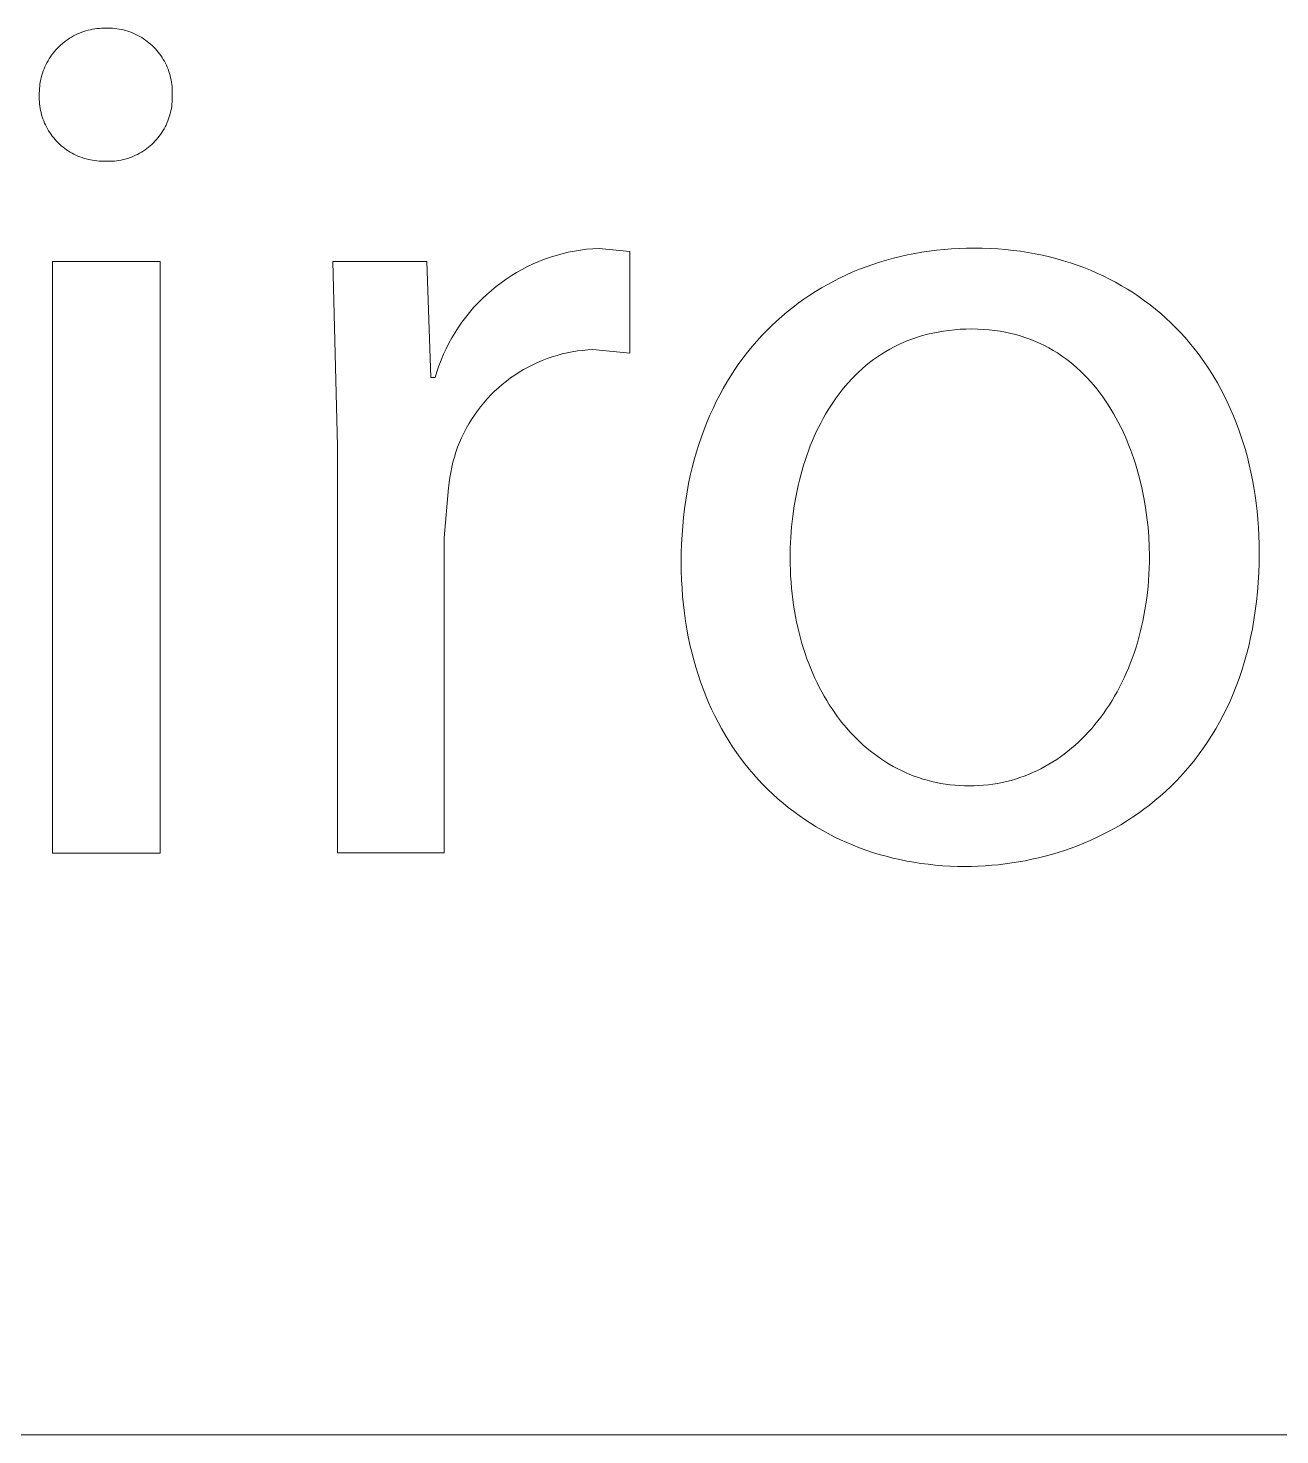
# Model space of a CAD drawing. Header units: millimetres. Extents: x -644 to 2279, y -276 to 1766.
# Drawn here: x 1694.79 to 1724.76, y -275.92 to -242.24 of the extents above; entities that cross this region are included whole.
import ezdxf

# ---------------------------------------------------------------- set-up
doc = ezdxf.new("R2010")
doc.units = ezdxf.units.MM
doc.header["$MEASUREMENT"] = 0
doc.layers.add('Domyślny', color=7, linetype='Continuous', true_color=0x000000)

msp = doc.modelspace()

# ---------------------------------------------------------------- linework, layer by layer
at = {"layer": 'Domyślny', "color": 18, "lineweight": 15, "true_color": 0x000000}
for p, q in [((1695.735, -242.51), (1695.78, -242.481)), ((1695.78, -242.481), (1695.827, -242.453)), ((1695.827, -242.453), (1695.874, -242.427)), ((1695.874, -242.427), (1695.921, -242.402)), ((1695.921, -242.402), (1695.97, -242.379)), ((1695.97, -242.379), (1696.02, -242.357)), ((1696.02, -242.357), (1696.07, -242.338)), ((1696.07, -242.338), (1696.121, -242.32)), ((1696.121, -242.32), (1696.172, -242.304)), ((1696.172, -242.304), (1696.224, -242.289)), ((1696.224, -242.289), (1696.277, -242.277)), ((1696.277, -242.277), (1696.33, -242.266)), ((1696.33, -242.266), (1696.383, -242.257)), ((1696.383, -242.257), (1696.436, -242.25)), ((1696.436, -242.25), (1696.49, -242.245)), ((1696.49, -242.245), (1696.544, -242.242)), ((1696.544, -242.242), (1696.598, -242.24)), ((1696.598, -242.24), (1696.652, -242.241)), ((1696.652, -242.241), (1696.704, -242.24)), ((1696.704, -242.24), (1696.757, -242.241)), ((1696.757, -242.241), (1696.81, -242.243)), ((1696.81, -242.243), (1696.863, -242.248)), ((1696.863, -242.248), (1696.915, -242.254)), ((1696.915, -242.254), (1696.967, -242.262)), ((1696.967, -242.262), (1697.019, -242.272)), ((1697.019, -242.272), (1697.071, -242.284)), ((1697.071, -242.284), (1697.122, -242.297)), ((1697.122, -242.297), (1697.173, -242.312)), ((1697.173, -242.312), (1697.223, -242.329)), ((1697.223, -242.329), (1697.272, -242.348)), ((1697.272, -242.348), (1697.321, -242.368)), ((1697.321, -242.368), (1697.369, -242.39)), ((1697.369, -242.39), (1697.416, -242.414)), ((1697.416, -242.414), (1697.463, -242.439)), ((1697.463, -242.439), (1697.508, -242.466)), ((1697.508, -242.466), (1697.553, -242.494)), ((1697.553, -242.494), (1697.596, -242.524)), ((1695.383, -242.841), (1695.417, -242.799)), ((1695.417, -242.799), (1695.452, -242.759)), ((1695.452, -242.759), (1695.489, -242.719)), ((1695.489, -242.719), (1695.527, -242.681)), ((1695.527, -242.681), (1695.566, -242.644)), ((1695.566, -242.644), (1695.607, -242.608)), ((1695.607, -242.608), (1695.648, -242.574)), ((1695.648, -242.574), (1695.691, -242.542)), ((1695.691, -242.542), (1695.735, -242.51)), ((1697.596, -242.524), (1697.639, -242.556)), ((1697.639, -242.556), (1697.68, -242.588)), ((1697.68, -242.588), (1697.721, -242.623)), ((1697.721, -242.623), (1697.76, -242.658)), ((1697.76, -242.658), (1697.797, -242.695)), ((1697.797, -242.695), (1697.834, -242.734)), ((1697.834, -242.734), (1697.869, -242.773)), ((1697.869, -242.773), (1697.903, -242.814)), ((1697.903, -242.814), (1697.935, -242.855)), ((1695.168, -243.214), (1695.189, -243.164)), ((1695.189, -243.164), (1695.212, -243.116)), ((1695.212, -243.116), (1695.236, -243.067)), ((1695.236, -243.067), (1695.263, -243.02)), ((1695.263, -243.02), (1695.29, -242.974)), ((1695.29, -242.974), (1695.32, -242.929)), ((1695.32, -242.929), (1695.35, -242.885)), ((1695.35, -242.885), (1695.383, -242.841)), ((1697.935, -242.855), (1697.966, -242.898)), ((1697.966, -242.898), (1697.996, -242.942)), ((1697.996, -242.942), (1698.023, -242.987)), ((1698.023, -242.987), (1698.05, -243.033)), ((1698.05, -243.033), (1698.074, -243.08)), ((1698.074, -243.08), (1698.097, -243.127)), ((1698.097, -243.127), (1698.119, -243.176)), ((1695.079, -243.524), (1695.089, -243.472)), ((1695.089, -243.472), (1695.101, -243.419)), ((1695.101, -243.419), (1695.115, -243.367)), ((1695.115, -243.367), (1695.131, -243.315)), ((1695.131, -243.315), (1695.149, -243.264)), ((1695.149, -243.264), (1695.168, -243.214)), ((1698.119, -243.176), (1698.139, -243.225)), ((1698.139, -243.225), (1698.157, -243.274)), ((1698.157, -243.274), (1698.173, -243.325)), ((1698.173, -243.325), (1698.188, -243.375)), ((1698.188, -243.375), (1698.2, -243.427)), ((1698.2, -243.427), (1698.211, -243.478)), ((1698.211, -243.478), (1698.221, -243.531)), ((1695.055, -243.793), (1695.056, -243.739)), ((1695.055, -243.847), (1695.055, -243.793)), ((1695.056, -243.739), (1695.059, -243.685)), ((1695.059, -243.685), (1695.064, -243.631)), ((1695.064, -243.631), (1695.07, -243.578)), ((1695.07, -243.578), (1695.079, -243.524)), ((1698.221, -243.531), (1698.228, -243.583)), ((1698.228, -243.583), (1698.234, -243.635)), ((1698.234, -243.635), (1698.238, -243.688)), ((1698.238, -243.688), (1698.24, -243.741)), ((1698.24, -243.794), (1698.238, -243.847)), ((1698.24, -243.741), (1698.24, -243.794)), ((1695.054, -243.899), (1695.055, -243.847)), ((1695.055, -243.951), (1695.054, -243.899)), ((1695.058, -244.004), (1695.055, -243.951)), ((1695.062, -244.056), (1695.058, -244.004)), ((1695.068, -244.108), (1695.062, -244.056)), ((1695.076, -244.16), (1695.068, -244.108)), ((1695.086, -244.211), (1695.076, -244.16)), ((1698.217, -244.16), (1698.207, -244.212)), ((1698.225, -244.109), (1698.217, -244.16)), ((1698.231, -244.056), (1698.225, -244.109)), ((1698.236, -244.004), (1698.231, -244.056)), ((1698.238, -243.952), (1698.236, -244.004)), ((1698.238, -243.847), (1698.239, -243.899)), ((1698.239, -243.899), (1698.238, -243.952)), ((1695.097, -244.262), (1695.086, -244.211)), ((1695.111, -244.313), (1695.097, -244.262)), ((1695.126, -244.363), (1695.111, -244.313)), ((1695.142, -244.413), (1695.126, -244.363)), ((1695.161, -244.462), (1695.142, -244.413)), ((1695.181, -244.511), (1695.161, -244.462)), ((1695.203, -244.558), (1695.181, -244.511)), ((1698.112, -244.512), (1698.09, -244.559)), ((1698.132, -244.463), (1698.112, -244.512)), ((1698.151, -244.414), (1698.132, -244.463)), ((1698.168, -244.364), (1698.151, -244.414)), ((1698.183, -244.314), (1698.168, -244.364)), ((1698.196, -244.263), (1698.183, -244.314)), ((1698.207, -244.212), (1698.196, -244.263)), ((1695.226, -244.605), (1695.203, -244.558)), ((1695.251, -244.651), (1695.226, -244.605)), ((1695.277, -244.696), (1695.251, -244.651)), ((1695.306, -244.741), (1695.277, -244.696)), ((1695.335, -244.784), (1695.306, -244.741)), ((1695.366, -244.826), (1695.335, -244.784)), ((1695.399, -244.867), (1695.366, -244.826)), ((1697.926, -244.828), (1697.894, -244.869)), ((1697.958, -244.786), (1697.926, -244.828)), ((1697.987, -244.742), (1697.958, -244.786)), ((1698.015, -244.698), (1697.987, -244.742)), ((1698.042, -244.653), (1698.015, -244.698)), ((1698.067, -244.606), (1698.042, -244.653)), ((1698.09, -244.559), (1698.067, -244.606)), ((1695.433, -244.907), (1695.399, -244.867)), ((1695.468, -244.946), (1695.433, -244.907)), ((1695.505, -244.983), (1695.468, -244.946)), ((1695.542, -245.02), (1695.505, -244.983)), ((1695.582, -245.055), (1695.542, -245.02)), ((1695.622, -245.088), (1695.582, -245.055)), ((1695.663, -245.12), (1695.622, -245.088)), ((1695.706, -245.151), (1695.663, -245.12)), ((1695.749, -245.18), (1695.706, -245.151)), ((1695.794, -245.208), (1695.749, -245.18)), ((1697.543, -245.183), (1697.499, -245.211)), ((1697.587, -245.154), (1697.543, -245.183)), ((1697.629, -245.123), (1697.587, -245.154)), ((1697.671, -245.091), (1697.629, -245.123)), ((1697.711, -245.057), (1697.671, -245.091)), ((1697.75, -245.022), (1697.711, -245.057)), ((1697.788, -244.986), (1697.75, -245.022)), ((1697.825, -244.948), (1697.788, -244.986)), ((1697.86, -244.909), (1697.825, -244.948)), ((1697.894, -244.869), (1697.86, -244.909)), ((1695.839, -245.234), (1695.794, -245.208)), ((1695.885, -245.258), (1695.839, -245.234)), ((1695.933, -245.281), (1695.885, -245.258)), ((1695.98, -245.303), (1695.933, -245.281)), ((1696.029, -245.322), (1695.98, -245.303)), ((1696.078, -245.34), (1696.029, -245.322)), ((1696.128, -245.357), (1696.078, -245.34)), ((1696.179, -245.371), (1696.128, -245.357)), ((1696.229, -245.384), (1696.179, -245.371)), ((1696.281, -245.395), (1696.229, -245.384)), ((1696.332, -245.404), (1696.281, -245.395)), ((1696.384, -245.412), (1696.332, -245.404)), ((1696.436, -245.417), (1696.384, -245.412)), ((1696.488, -245.421), (1696.436, -245.417)), ((1696.541, -245.423), (1696.488, -245.421)), ((1696.593, -245.423), (1696.541, -245.423)), ((1696.646, -245.427), (1696.593, -245.423)), ((1696.698, -245.428), (1696.646, -245.427)), ((1696.751, -245.428), (1696.698, -245.428)), ((1696.803, -245.425), (1696.751, -245.428)), ((1696.855, -245.422), (1696.803, -245.425)), ((1696.908, -245.416), (1696.855, -245.422)), ((1696.96, -245.408), (1696.908, -245.416)), ((1697.011, -245.399), (1696.96, -245.408)), ((1697.063, -245.388), (1697.011, -245.399)), ((1697.113, -245.375), (1697.063, -245.388)), ((1697.164, -245.36), (1697.113, -245.375)), ((1697.214, -245.344), (1697.164, -245.36)), ((1697.263, -245.326), (1697.214, -245.344)), ((1697.312, -245.306), (1697.263, -245.326)), ((1697.36, -245.285), (1697.312, -245.306)), ((1697.407, -245.262), (1697.36, -245.285)), ((1697.453, -245.237), (1697.407, -245.262)), ((1697.499, -245.211), (1697.453, -245.237)), ((1708.015, -247.554), (1708.162, -247.535)), ((1708.162, -247.535), (1708.31, -247.521)), ((1708.31, -247.521), (1708.458, -247.512)), ((1708.458, -247.512), (1709.197, -247.59)), ((1716.543, -247.557), (1716.721, -247.539)), ((1716.721, -247.539), (1716.9, -247.524)), ((1716.9, -247.524), (1717.08, -247.514)), ((1717.08, -247.514), (1717.261, -247.508)), ((1717.261, -247.508), (1717.444, -247.506)), ((1717.444, -247.506), (1717.634, -247.508)), ((1717.634, -247.508), (1717.822, -247.515)), ((1717.822, -247.515), (1718.007, -247.526)), ((1718.007, -247.526), (1718.191, -247.541)), ((1718.191, -247.541), (1718.373, -247.56)), ((1695.367, -247.827), (1697.946, -247.827)), ((1695.367, -261.989), (1695.367, -247.827)), ((1697.946, -247.827), (1697.946, -261.989)), ((1702.199, -252.252), (1702.083, -247.824)), ((1702.083, -247.824), (1704.331, -247.824)), ((1704.331, -247.824), (1704.428, -250.607)), ((1706.88, -247.886), (1707.016, -247.828)), ((1707.016, -247.828), (1707.154, -247.774)), ((1707.154, -247.774), (1707.294, -247.725)), ((1707.294, -247.725), (1707.436, -247.68)), ((1707.436, -247.68), (1707.579, -247.641)), ((1707.579, -247.641), (1707.723, -247.607)), ((1707.723, -247.607), (1707.869, -247.578)), ((1707.869, -247.578), (1708.015, -247.554)), ((1709.197, -247.59), (1709.197, -250.023)), ((1715.016, -247.896), (1715.179, -247.843)), ((1715.179, -247.843), (1715.344, -247.794)), ((1715.344, -247.794), (1715.51, -247.748)), ((1715.51, -247.748), (1715.678, -247.706)), ((1715.678, -247.706), (1715.848, -247.669)), ((1715.848, -247.669), (1716.019, -247.635)), ((1716.019, -247.635), (1716.192, -247.605)), ((1716.192, -247.605), (1716.367, -247.579)), ((1716.367, -247.579), (1716.543, -247.557)), ((1718.373, -247.56), (1718.553, -247.583)), ((1718.553, -247.583), (1718.73, -247.61)), ((1718.73, -247.61), (1718.905, -247.642)), ((1718.905, -247.642), (1719.079, -247.677)), ((1719.079, -247.677), (1719.249, -247.717)), ((1719.249, -247.717), (1719.418, -247.76)), ((1719.418, -247.76), (1719.585, -247.808)), ((1719.585, -247.808), (1719.749, -247.859)), ((1719.749, -247.859), (1719.91, -247.914)), ((1706.234, -248.249), (1706.358, -248.167)), ((1706.358, -248.167), (1706.485, -248.09)), ((1706.485, -248.09), (1706.614, -248.018)), ((1706.614, -248.018), (1706.746, -247.95)), ((1706.746, -247.95), (1706.88, -247.886)), ((1714.083, -248.295), (1714.233, -248.219)), ((1714.233, -248.219), (1714.386, -248.147)), ((1714.386, -248.147), (1714.54, -248.078)), ((1714.54, -248.078), (1714.697, -248.014)), ((1714.697, -248.014), (1714.856, -247.953)), ((1714.856, -247.953), (1715.016, -247.896)), ((1719.91, -247.914), (1720.07, -247.973)), ((1720.07, -247.973), (1720.227, -248.036)), ((1720.227, -248.036), (1720.381, -248.103)), ((1720.381, -248.103), (1720.533, -248.173)), ((1720.533, -248.173), (1720.682, -248.247)), ((1705.769, -248.616), (1705.88, -248.518)), ((1705.88, -248.518), (1705.995, -248.424)), ((1705.995, -248.424), (1706.113, -248.334)), ((1706.113, -248.334), (1706.234, -248.249)), ((1713.504, -248.634), (1713.645, -248.544)), ((1713.645, -248.544), (1713.789, -248.457)), ((1713.789, -248.457), (1713.935, -248.374)), ((1713.935, -248.374), (1714.083, -248.295)), ((1720.682, -248.247), (1720.829, -248.325)), ((1720.829, -248.325), (1720.974, -248.406)), ((1720.974, -248.406), (1721.115, -248.491)), ((1721.115, -248.491), (1721.254, -248.579)), ((1705.456, -248.932), (1705.557, -248.823)), ((1705.557, -248.823), (1705.661, -248.718)), ((1705.661, -248.718), (1705.769, -248.616)), ((1713.096, -248.927), (1713.23, -248.826)), ((1713.23, -248.826), (1713.366, -248.728)), ((1713.366, -248.728), (1713.504, -248.634)), ((1721.254, -248.579), (1721.391, -248.671)), ((1721.391, -248.671), (1721.524, -248.766)), ((1721.524, -248.766), (1721.655, -248.865)), ((1721.655, -248.865), (1721.783, -248.967)), ((1705.177, -249.279), (1705.266, -249.16)), ((1705.266, -249.16), (1705.359, -249.044)), ((1705.359, -249.044), (1705.456, -248.932)), ((1712.711, -249.253), (1712.837, -249.141)), ((1712.837, -249.141), (1712.965, -249.032)), ((1712.965, -249.032), (1713.096, -248.927)), ((1721.783, -248.967), (1721.909, -249.072)), ((1721.909, -249.072), (1722.031, -249.181)), ((1722.031, -249.181), (1722.151, -249.293)), ((1704.937, -249.653), (1705.013, -249.525)), ((1705.013, -249.525), (1705.093, -249.4)), ((1705.093, -249.4), (1705.177, -249.279)), ((1712.351, -249.609), (1712.468, -249.487)), ((1712.468, -249.487), (1712.588, -249.368)), ((1712.588, -249.368), (1712.711, -249.253)), ((1716.451, -249.54), (1716.327, -249.569)), ((1716.577, -249.515), (1716.451, -249.54)), ((1716.705, -249.493), (1716.577, -249.515)), ((1716.836, -249.475), (1716.705, -249.493)), ((1716.97, -249.461), (1716.836, -249.475)), ((1717.106, -249.451), (1716.97, -249.461)), ((1717.245, -249.445), (1717.106, -249.451)), ((1717.386, -249.443), (1717.245, -249.445)), ((1717.527, -249.445), (1717.386, -249.443)), ((1717.666, -249.452), (1717.527, -249.445)), ((1717.802, -249.463), (1717.666, -249.452)), ((1717.936, -249.478), (1717.802, -249.463)), ((1718.066, -249.497), (1717.936, -249.478)), ((1718.195, -249.52), (1718.066, -249.497)), ((1718.32, -249.547), (1718.195, -249.52)), ((1718.443, -249.578), (1718.32, -249.547)), ((1722.151, -249.293), (1722.267, -249.409)), ((1722.267, -249.409), (1722.381, -249.527)), ((1722.381, -249.527), (1722.492, -249.649)), ((1704.798, -249.915), (1704.865, -249.783)), ((1704.865, -249.783), (1704.937, -249.653)), ((1712.017, -249.997), (1712.125, -249.864)), ((1712.125, -249.864), (1712.237, -249.735)), ((1712.237, -249.735), (1712.351, -249.609)), ((1715.529, -249.869), (1715.425, -249.924)), ((1715.636, -249.816), (1715.529, -249.869)), ((1715.745, -249.767), (1715.636, -249.816)), ((1715.857, -249.72), (1715.745, -249.767)), ((1715.971, -249.677), (1715.857, -249.72)), ((1716.087, -249.638), (1715.971, -249.677)), ((1716.206, -249.602), (1716.087, -249.638)), ((1716.327, -249.569), (1716.206, -249.602)), ((1718.564, -249.613), (1718.443, -249.578)), ((1718.681, -249.651), (1718.564, -249.613)), ((1718.797, -249.694), (1718.681, -249.651)), ((1718.91, -249.739), (1718.797, -249.694)), ((1719.02, -249.788), (1718.91, -249.739)), ((1719.128, -249.841), (1719.02, -249.788)), ((1719.233, -249.896), (1719.128, -249.841)), ((1719.336, -249.955), (1719.233, -249.896)), ((1722.492, -249.649), (1722.6, -249.774)), ((1722.6, -249.774), (1722.704, -249.901)), ((1722.704, -249.901), (1722.806, -250.032)), ((1704.626, -250.325), (1704.679, -250.186)), ((1704.679, -250.186), (1704.736, -250.049)), ((1704.736, -250.049), (1704.798, -249.915)), ((1707.1, -250.196), (1706.985, -250.244)), ((1707.216, -250.151), (1707.1, -250.196)), ((1707.334, -250.11), (1707.216, -250.151)), ((1707.453, -250.074), (1707.334, -250.11)), ((1707.573, -250.041), (1707.453, -250.074)), ((1707.695, -250.013), (1707.573, -250.041)), ((1707.817, -249.989), (1707.695, -250.013)), ((1707.94, -249.969), (1707.817, -249.989)), ((1708.063, -249.954), (1707.94, -249.969)), ((1708.187, -249.943), (1708.063, -249.954)), ((1708.312, -249.936), (1708.187, -249.943)), ((1709.197, -250.023), (1708.312, -249.936)), ((1711.81, -250.273), (1711.912, -250.133)), ((1711.912, -250.133), (1712.017, -249.997)), ((1715.031, -250.177), (1714.939, -250.247)), ((1715.126, -250.11), (1715.031, -250.177)), ((1715.223, -250.045), (1715.126, -250.11)), ((1715.323, -249.983), (1715.223, -250.045)), ((1715.425, -249.924), (1715.323, -249.983)), ((1719.436, -250.017), (1719.336, -249.955)), ((1719.534, -250.082), (1719.436, -250.017)), ((1719.629, -250.15), (1719.534, -250.082)), ((1719.722, -250.22), (1719.629, -250.15)), ((1719.813, -250.294), (1719.722, -250.22)), ((1722.806, -250.032), (1722.904, -250.166)), ((1722.904, -250.166), (1723, -250.303)), ((1704.535, -250.607), (1704.578, -250.465)), ((1704.578, -250.465), (1704.626, -250.325)), ((1706.441, -250.545), (1706.339, -250.616)), ((1706.546, -250.477), (1706.441, -250.545)), ((1706.653, -250.414), (1706.546, -250.477)), ((1706.762, -250.353), (1706.653, -250.414)), ((1706.873, -250.297), (1706.762, -250.353)), ((1706.985, -250.244), (1706.873, -250.297)), ((1711.523, -250.712), (1711.615, -250.562)), ((1711.615, -250.562), (1711.711, -250.416)), ((1711.711, -250.416), (1711.81, -250.273)), ((1714.591, -250.555), (1714.51, -250.638)), ((1714.675, -250.474), (1714.591, -250.555)), ((1714.76, -250.396), (1714.675, -250.474)), ((1714.848, -250.32), (1714.76, -250.396)), ((1714.939, -250.247), (1714.848, -250.32)), ((1719.901, -250.37), (1719.813, -250.294)), ((1719.987, -250.449), (1719.901, -250.37)), ((1720.07, -250.53), (1719.987, -250.449)), ((1720.151, -250.614), (1720.07, -250.53)), ((1723, -250.303), (1723.092, -250.443)), ((1723.092, -250.443), (1723.181, -250.586)), ((1704.428, -250.607), (1704.535, -250.607)), ((1706.048, -250.85), (1705.957, -250.935)), ((1706.142, -250.769), (1706.048, -250.85)), ((1706.239, -250.691), (1706.142, -250.769)), ((1706.339, -250.616), (1706.239, -250.691)), ((1711.348, -251.021), (1711.434, -250.865)), ((1711.434, -250.865), (1711.523, -250.712)), ((1714.281, -250.901), (1714.209, -250.993)), ((1714.355, -250.811), (1714.281, -250.901)), ((1714.432, -250.724), (1714.355, -250.811)), ((1714.51, -250.638), (1714.432, -250.724)), ((1720.23, -250.7), (1720.151, -250.614)), ((1720.307, -250.788), (1720.23, -250.7)), ((1720.381, -250.879), (1720.307, -250.788)), ((1720.453, -250.971), (1720.381, -250.879)), ((1723.181, -250.586), (1723.267, -250.732)), ((1723.267, -250.732), (1723.349, -250.881)), ((1723.349, -250.881), (1723.428, -251.032)), ((1705.701, -251.207), (1705.622, -251.303)), ((1705.783, -251.113), (1705.701, -251.207)), ((1705.868, -251.023), (1705.783, -251.113)), ((1705.957, -250.935), (1705.868, -251.023)), ((1711.188, -251.343), (1711.266, -251.18)), ((1711.266, -251.18), (1711.348, -251.021)), ((1714.072, -251.184), (1714.006, -251.282)), ((1714.139, -251.088), (1714.072, -251.184)), ((1714.209, -250.993), (1714.139, -251.088)), ((1720.522, -251.066), (1720.453, -250.971)), ((1720.59, -251.162), (1720.522, -251.066)), ((1720.655, -251.261), (1720.59, -251.162)), ((1723.428, -251.032), (1723.504, -251.186)), ((1723.504, -251.186), (1723.576, -251.343)), ((1705.474, -251.504), (1705.406, -251.608)), ((1705.546, -251.402), (1705.474, -251.504)), ((1705.622, -251.303), (1705.546, -251.402)), ((1711.041, -251.678), (1711.112, -251.509)), ((1711.112, -251.509), (1711.188, -251.343)), ((1713.824, -251.588), (1713.767, -251.694)), ((1713.883, -251.484), (1713.824, -251.588)), ((1713.943, -251.382), (1713.883, -251.484)), ((1714.006, -251.282), (1713.943, -251.382)), ((1720.718, -251.361), (1720.655, -251.261)), ((1720.778, -251.463), (1720.718, -251.361)), ((1720.837, -251.566), (1720.778, -251.463)), ((1720.893, -251.671), (1720.837, -251.566)), ((1723.576, -251.343), (1723.645, -251.503)), ((1723.645, -251.503), (1723.711, -251.665)), ((1705.28, -251.823), (1705.222, -251.933)), ((1705.341, -251.714), (1705.28, -251.823)), ((1705.406, -251.608), (1705.341, -251.714)), ((1710.909, -252.026), (1710.973, -251.85)), ((1710.973, -251.85), (1711.041, -251.678)), ((1713.661, -251.909), (1713.611, -252.019)), ((1713.713, -251.801), (1713.661, -251.909)), ((1713.767, -251.694), (1713.713, -251.801)), ((1720.947, -251.777), (1720.893, -251.671)), ((1720.999, -251.885), (1720.947, -251.777)), ((1721.049, -251.993), (1720.999, -251.885)), ((1723.711, -251.665), (1723.773, -251.83)), ((1723.773, -251.83), (1723.832, -251.997)), ((1702.199, -261.985), (1702.199, -252.252)), ((1705.119, -252.16), (1705.073, -252.276)), ((1705.169, -252.046), (1705.119, -252.16)), ((1705.222, -251.933), (1705.169, -252.046)), ((1710.792, -252.387), (1710.848, -252.205)), ((1710.848, -252.205), (1710.909, -252.026)), ((1713.518, -252.244), (1713.474, -252.358)), ((1713.563, -252.131), (1713.518, -252.244)), ((1713.611, -252.019), (1713.563, -252.131)), ((1721.097, -252.103), (1721.049, -251.993)), ((1721.142, -252.215), (1721.097, -252.103)), ((1721.186, -252.327), (1721.142, -252.215)), ((1723.832, -251.997), (1723.887, -252.168)), ((1723.887, -252.168), (1723.938, -252.34)), ((1704.994, -252.512), (1704.961, -252.632)), ((1705.032, -252.393), (1704.994, -252.512)), ((1705.073, -252.276), (1705.032, -252.393)), ((1710.69, -252.76), (1710.739, -252.572)), ((1710.739, -252.572), (1710.792, -252.387)), ((1713.393, -252.59), (1713.356, -252.707)), ((1713.433, -252.473), (1713.393, -252.59)), ((1713.474, -252.358), (1713.433, -252.473)), ((1721.227, -252.44), (1721.186, -252.327)), ((1721.266, -252.553), (1721.227, -252.44)), ((1721.303, -252.668), (1721.266, -252.553)), ((1723.938, -252.34), (1723.986, -252.515)), ((1723.986, -252.515), (1724.03, -252.693)), ((1704.906, -252.875), (1704.885, -252.997)), ((1704.931, -252.753), (1704.906, -252.875)), ((1704.961, -252.632), (1704.931, -252.753)), ((1710.645, -252.951), (1710.69, -252.76)), ((1713.321, -252.826), (1713.288, -252.946)), ((1713.356, -252.707), (1713.321, -252.826)), ((1721.339, -252.783), (1721.303, -252.668)), ((1721.403, -253.015), (1721.339, -252.783)), ((1724.03, -252.693), (1724.071, -252.873)), ((1724.071, -252.873), (1724.108, -253.055)), ((1704.857, -253.245), (1704.749, -254.442)), ((1704.869, -253.121), (1704.857, -253.245)), ((1704.885, -252.997), (1704.869, -253.121)), ((1710.568, -253.343), (1710.604, -253.145)), ((1710.604, -253.145), (1710.645, -252.951)), ((1713.228, -253.187), (1713.176, -253.432)), ((1713.257, -253.066), (1713.228, -253.187)), ((1713.288, -252.946), (1713.257, -253.066)), ((1721.459, -253.249), (1721.403, -253.015)), ((1721.508, -253.484), (1721.459, -253.249)), ((1724.108, -253.055), (1724.141, -253.239)), ((1724.141, -253.239), (1724.17, -253.426)), ((1710.507, -253.747), (1710.535, -253.543)), ((1710.535, -253.543), (1710.568, -253.343)), ((1713.176, -253.432), (1713.133, -253.679)), ((1721.548, -253.719), (1721.508, -253.484)), ((1724.17, -253.426), (1724.196, -253.616)), ((1710.482, -253.953), (1710.507, -253.747)), ((1713.098, -253.928), (1713.07, -254.179)), ((1713.133, -253.679), (1713.098, -253.928)), ((1721.581, -253.953), (1721.548, -253.719)), ((1724.196, -253.616), (1724.217, -253.807)), ((1724.217, -253.807), (1724.235, -254.001)), ((1710.447, -254.375), (1710.463, -254.163)), ((1710.463, -254.163), (1710.482, -253.953)), ((1713.07, -254.179), (1713.051, -254.43)), ((1721.607, -254.187), (1721.581, -253.953)), ((1721.625, -254.419), (1721.607, -254.187)), ((1724.235, -254.001), (1724.249, -254.196)), ((1724.249, -254.196), (1724.259, -254.394)), ((1704.749, -254.442), (1704.749, -261.985)), ((1710.429, -254.809), (1710.436, -254.59)), ((1710.436, -254.59), (1710.447, -254.375)), ((1713.051, -254.43), (1713.039, -254.681)), ((1721.636, -254.648), (1721.625, -254.419)), ((1724.259, -254.394), (1724.265, -254.594)), ((1724.265, -254.594), (1724.267, -254.796)), ((1710.427, -255.03), (1710.429, -254.809)), ((1713.039, -254.681), (1713.035, -254.932)), ((1713.035, -254.932), (1713.036, -255.077)), ((1721.639, -254.874), (1721.636, -254.648)), ((1721.638, -255.023), (1721.639, -254.874)), ((1724.267, -254.796), (1724.264, -255.039)), ((1710.429, -255.238), (1710.427, -255.03)), ((1710.435, -255.445), (1710.429, -255.238)), ((1713.036, -255.077), (1713.04, -255.221)), ((1713.04, -255.221), (1713.047, -255.364)), ((1721.627, -255.317), (1721.634, -255.171)), ((1721.634, -255.171), (1721.638, -255.023)), ((1724.256, -255.278), (1724.243, -255.512)), ((1724.264, -255.039), (1724.256, -255.278)), ((1710.446, -255.648), (1710.435, -255.445)), ((1713.047, -255.364), (1713.056, -255.505)), ((1713.056, -255.505), (1713.067, -255.646)), ((1721.591, -255.748), (1721.606, -255.606)), ((1721.606, -255.606), (1721.618, -255.462)), ((1721.618, -255.462), (1721.627, -255.317)), ((1724.243, -255.512), (1724.225, -255.742)), ((1710.461, -255.849), (1710.446, -255.648)), ((1710.48, -256.048), (1710.461, -255.849)), ((1713.067, -255.646), (1713.081, -255.784)), ((1713.081, -255.784), (1713.098, -255.922)), ((1713.098, -255.922), (1713.117, -256.058)), ((1721.555, -256.027), (1721.574, -255.888)), ((1721.574, -255.888), (1721.591, -255.748)), ((1724.202, -255.968), (1724.174, -256.189)), ((1724.225, -255.742), (1724.202, -255.968)), ((1710.503, -256.244), (1710.48, -256.048)), ((1710.53, -256.437), (1710.503, -256.244)), ((1713.117, -256.058), (1713.138, -256.193)), ((1713.138, -256.193), (1713.162, -256.326)), ((1721.481, -256.435), (1721.508, -256.301)), ((1721.508, -256.301), (1721.533, -256.165)), ((1721.533, -256.165), (1721.555, -256.027)), ((1724.174, -256.189), (1724.142, -256.407)), ((1710.561, -256.628), (1710.53, -256.437)), ((1710.596, -256.816), (1710.561, -256.628)), ((1713.162, -256.326), (1713.188, -256.458)), ((1713.188, -256.458), (1713.217, -256.588)), ((1713.217, -256.588), (1713.248, -256.717)), ((1721.421, -256.699), (1721.452, -256.568)), ((1721.452, -256.568), (1721.481, -256.435)), ((1724.104, -256.62), (1724.062, -256.829)), ((1724.142, -256.407), (1724.104, -256.62)), ((1710.635, -257.002), (1710.596, -256.816)), ((1713.248, -256.717), (1713.281, -256.844)), ((1713.281, -256.844), (1713.316, -256.97)), ((1713.316, -256.97), (1713.354, -257.094)), ((1721.312, -257.082), (1721.35, -256.956)), ((1721.35, -256.956), (1721.387, -256.828)), ((1721.387, -256.828), (1721.421, -256.699)), ((1724.062, -256.829), (1724.016, -257.033)), ((1710.678, -257.184), (1710.635, -257.002)), ((1710.725, -257.364), (1710.678, -257.184)), ((1713.354, -257.094), (1713.394, -257.216)), ((1713.394, -257.216), (1713.436, -257.337)), ((1721.228, -257.328), (1721.271, -257.206)), ((1721.271, -257.206), (1721.312, -257.082)), ((1723.965, -257.234), (1723.909, -257.43)), ((1724.016, -257.033), (1723.965, -257.234)), ((1710.775, -257.541), (1710.725, -257.364)), ((1710.83, -257.716), (1710.775, -257.541)), ((1713.436, -257.337), (1713.48, -257.455)), ((1713.48, -257.455), (1713.527, -257.572)), ((1713.527, -257.572), (1713.575, -257.688)), ((1721.085, -257.683), (1721.135, -257.566)), ((1721.135, -257.566), (1721.182, -257.448)), ((1721.182, -257.448), (1721.228, -257.328)), ((1723.85, -257.623), (1723.786, -257.811)), ((1723.909, -257.43), (1723.85, -257.623)), ((1710.887, -257.887), (1710.83, -257.716)), ((1710.949, -258.056), (1710.887, -257.887)), ((1713.575, -257.688), (1713.626, -257.801)), ((1713.626, -257.801), (1713.679, -257.912)), ((1713.679, -257.912), (1713.734, -258.021)), ((1720.924, -258.02), (1720.98, -257.91)), ((1720.98, -257.91), (1721.034, -257.797)), ((1721.034, -257.797), (1721.085, -257.683)), ((1723.786, -257.811), (1723.718, -257.995)), ((1711.014, -258.222), (1710.949, -258.056)), ((1711.082, -258.385), (1711.014, -258.222)), ((1713.734, -258.021), (1713.791, -258.129)), ((1713.791, -258.129), (1713.849, -258.234)), ((1713.849, -258.234), (1713.91, -258.338)), ((1720.744, -258.339), (1720.806, -258.235)), ((1720.806, -258.235), (1720.866, -258.128)), ((1720.866, -258.128), (1720.924, -258.02)), ((1723.646, -258.175), (1723.571, -258.351)), ((1723.718, -257.995), (1723.646, -258.175)), ((1711.155, -258.545), (1711.082, -258.385)), ((1711.23, -258.702), (1711.155, -258.545)), ((1713.91, -258.338), (1713.973, -258.439)), ((1713.973, -258.439), (1714.038, -258.538)), ((1714.038, -258.538), (1714.104, -258.635)), ((1714.104, -258.635), (1714.173, -258.73)), ((1720.478, -258.733), (1720.547, -258.638)), ((1720.547, -258.638), (1720.615, -258.54)), ((1720.615, -258.54), (1720.681, -258.441)), ((1720.681, -258.441), (1720.744, -258.339)), ((1723.491, -258.523), (1723.408, -258.691)), ((1723.571, -258.351), (1723.491, -258.523)), ((1711.309, -258.856), (1711.23, -258.702)), ((1711.391, -259.008), (1711.309, -258.856)), ((1714.173, -258.73), (1714.243, -258.822)), ((1714.243, -258.822), (1714.315, -258.912)), ((1714.315, -258.912), (1714.389, -259)), ((1720.259, -259.004), (1720.334, -258.916)), ((1720.334, -258.916), (1720.407, -258.826)), ((1720.407, -258.826), (1720.478, -258.733)), ((1723.321, -258.855), (1723.23, -259.015)), ((1723.408, -258.691), (1723.321, -258.855)), ((1711.476, -259.156), (1711.391, -259.008)), ((1711.565, -259.301), (1711.476, -259.156)), ((1711.657, -259.443), (1711.565, -259.301)), ((1714.389, -259), (1714.465, -259.086)), ((1714.465, -259.086), (1714.543, -259.169)), ((1714.543, -259.169), (1714.622, -259.25)), ((1714.622, -259.25), (1714.703, -259.328)), ((1714.703, -259.328), (1714.786, -259.404)), ((1719.859, -259.408), (1719.942, -259.333)), ((1719.942, -259.333), (1720.024, -259.254)), ((1720.024, -259.254), (1720.104, -259.173)), ((1720.104, -259.173), (1720.182, -259.09)), ((1720.182, -259.09), (1720.259, -259.004)), ((1723.039, -259.323), (1722.938, -259.471)), ((1723.136, -259.171), (1723.039, -259.323)), ((1723.23, -259.015), (1723.136, -259.171)), ((1711.752, -259.582), (1711.657, -259.443)), ((1711.85, -259.718), (1711.752, -259.582)), ((1714.786, -259.404), (1714.87, -259.477)), ((1714.87, -259.477), (1714.956, -259.548)), ((1714.956, -259.548), (1715.044, -259.616)), ((1715.044, -259.616), (1715.133, -259.681)), ((1719.51, -259.686), (1719.599, -259.62)), ((1719.599, -259.62), (1719.687, -259.552)), ((1719.687, -259.552), (1719.774, -259.482)), ((1719.774, -259.482), (1719.859, -259.408)), ((1722.834, -259.614), (1722.727, -259.755)), ((1722.938, -259.471), (1722.834, -259.614)), ((1711.951, -259.85), (1711.85, -259.718)), ((1712.055, -259.98), (1711.951, -259.85)), ((1712.163, -260.106), (1712.055, -259.98)), ((1715.133, -259.681), (1715.223, -259.744)), ((1715.223, -259.744), (1715.316, -259.804)), ((1715.316, -259.804), (1715.409, -259.862)), ((1715.409, -259.862), (1715.505, -259.916)), ((1715.505, -259.916), (1715.601, -259.968)), ((1715.601, -259.968), (1715.7, -260.017)), ((1718.942, -260.02), (1719.04, -259.971)), ((1719.04, -259.971), (1719.137, -259.92)), ((1719.137, -259.92), (1719.232, -259.865)), ((1719.232, -259.865), (1719.326, -259.808)), ((1719.326, -259.808), (1719.419, -259.748)), ((1719.419, -259.748), (1719.51, -259.686)), ((1722.617, -259.891), (1722.504, -260.023)), ((1722.727, -259.755), (1722.617, -259.891)), ((1712.273, -260.229), (1712.163, -260.106)), ((1712.385, -260.349), (1712.273, -260.229)), ((1715.7, -260.017), (1715.799, -260.063)), ((1715.799, -260.063), (1715.9, -260.106)), ((1715.9, -260.106), (1716.002, -260.146)), ((1716.002, -260.146), (1716.106, -260.183)), ((1716.106, -260.183), (1716.211, -260.217)), ((1716.211, -260.217), (1716.317, -260.248)), ((1716.317, -260.248), (1716.425, -260.276)), ((1716.425, -260.276), (1716.534, -260.301)), ((1716.534, -260.301), (1716.643, -260.322)), ((1716.643, -260.322), (1716.755, -260.341)), ((1716.755, -260.341), (1716.867, -260.356)), ((1717.782, -260.356), (1717.893, -260.341)), ((1717.893, -260.341), (1718.003, -260.323)), ((1718.003, -260.323), (1718.112, -260.302)), ((1718.112, -260.302), (1718.22, -260.277)), ((1718.22, -260.277), (1718.326, -260.25)), ((1718.326, -260.25), (1718.432, -260.219)), ((1718.432, -260.219), (1718.536, -260.185)), ((1718.536, -260.185), (1718.64, -260.148)), ((1718.64, -260.148), (1718.742, -260.108)), ((1718.742, -260.108), (1718.842, -260.065)), ((1718.842, -260.065), (1718.942, -260.02)), ((1722.27, -260.276), (1722.149, -260.396)), ((1722.388, -260.151), (1722.27, -260.276)), ((1722.504, -260.023), (1722.388, -260.151)), ((1712.501, -260.465), (1712.385, -260.349)), ((1712.62, -260.579), (1712.501, -260.465)), ((1712.741, -260.689), (1712.62, -260.579)), ((1716.867, -260.356), (1716.98, -260.368)), ((1716.98, -260.368), (1717.095, -260.376)), ((1717.095, -260.376), (1717.211, -260.381)), ((1717.211, -260.381), (1717.327, -260.383)), ((1717.327, -260.383), (1717.442, -260.381)), ((1717.442, -260.381), (1717.556, -260.376)), ((1717.556, -260.376), (1717.669, -260.368)), ((1717.669, -260.368), (1717.782, -260.356)), ((1721.898, -260.626), (1721.77, -260.735)), ((1722.025, -260.513), (1721.898, -260.626)), ((1722.149, -260.396), (1722.025, -260.513)), ((1712.865, -260.795), (1712.741, -260.689)), ((1712.991, -260.898), (1712.865, -260.795)), ((1713.12, -260.998), (1712.991, -260.898)), ((1713.252, -261.094), (1713.12, -260.998)), ((1721.505, -260.942), (1721.37, -261.04)), ((1721.639, -260.841), (1721.505, -260.942)), ((1721.77, -260.735), (1721.639, -260.841)), ((1713.386, -261.187), (1713.252, -261.094)), ((1713.522, -261.276), (1713.386, -261.187)), ((1713.661, -261.362), (1713.522, -261.276)), ((1720.951, -261.311), (1720.808, -261.394)), ((1721.093, -261.224), (1720.951, -261.311)), ((1721.232, -261.134), (1721.093, -261.224)), ((1721.37, -261.04), (1721.232, -261.134)), ((1713.802, -261.445), (1713.661, -261.362)), ((1713.945, -261.523), (1713.802, -261.445)), ((1714.091, -261.598), (1713.945, -261.523)), ((1714.239, -261.67), (1714.091, -261.598)), ((1714.389, -261.738), (1714.239, -261.67)), ((1720.219, -261.688), (1720.068, -261.753)), ((1720.368, -261.62), (1720.219, -261.688)), ((1720.517, -261.548), (1720.368, -261.62)), ((1720.663, -261.473), (1720.517, -261.548)), ((1720.808, -261.394), (1720.663, -261.473)), ((1697.946, -261.989), (1695.367, -261.989)), ((1704.749, -261.985), (1702.199, -261.985)), ((1714.541, -261.802), (1714.389, -261.738)), ((1714.695, -261.863), (1714.541, -261.802)), ((1714.851, -261.92), (1714.695, -261.863)), ((1715.009, -261.973), (1714.851, -261.92)), ((1715.169, -262.022), (1715.009, -261.973)), ((1715.331, -262.067), (1715.169, -262.022)), ((1719.296, -262.022), (1719.139, -262.065)), ((1719.453, -261.975), (1719.296, -262.022)), ((1719.608, -261.925), (1719.453, -261.975)), ((1719.763, -261.871), (1719.608, -261.925)), ((1719.916, -261.814), (1719.763, -261.871)), ((1720.068, -261.753), (1719.916, -261.814)), ((1715.495, -262.109), (1715.331, -262.067)), ((1715.66, -262.147), (1715.495, -262.109)), ((1715.827, -262.181), (1715.66, -262.147)), ((1715.996, -262.211), (1715.827, -262.181)), ((1716.167, -262.237), (1715.996, -262.211)), ((1716.339, -262.259), (1716.167, -262.237)), ((1716.512, -262.278), (1716.339, -262.259)), ((1716.687, -262.292), (1716.512, -262.278)), ((1716.863, -262.302), (1716.687, -262.292)), ((1717.041, -262.308), (1716.863, -262.302)), ((1717.22, -262.31), (1717.041, -262.308)), ((1717.381, -262.308), (1717.22, -262.31)), ((1717.541, -262.303), (1717.381, -262.308)), ((1717.702, -262.295), (1717.541, -262.303)), ((1717.862, -262.283), (1717.702, -262.295)), ((1718.023, -262.268), (1717.862, -262.283)), ((1718.184, -262.249), (1718.023, -262.268)), ((1718.344, -262.227), (1718.184, -262.249)), ((1718.504, -262.202), (1718.344, -262.227)), ((1718.664, -262.173), (1718.504, -262.202)), ((1718.823, -262.14), (1718.664, -262.173)), ((1718.981, -262.104), (1718.823, -262.14)), ((1719.139, -262.065), (1718.981, -262.104)), ((2275.751, -275.92), (-644.317, -275.92)), ((2275.751, -275.92), (1173.959, -275.92))]:
    msp.add_line(p, q, dxfattribs=at)

doc.saveas('drawing.dxf')
